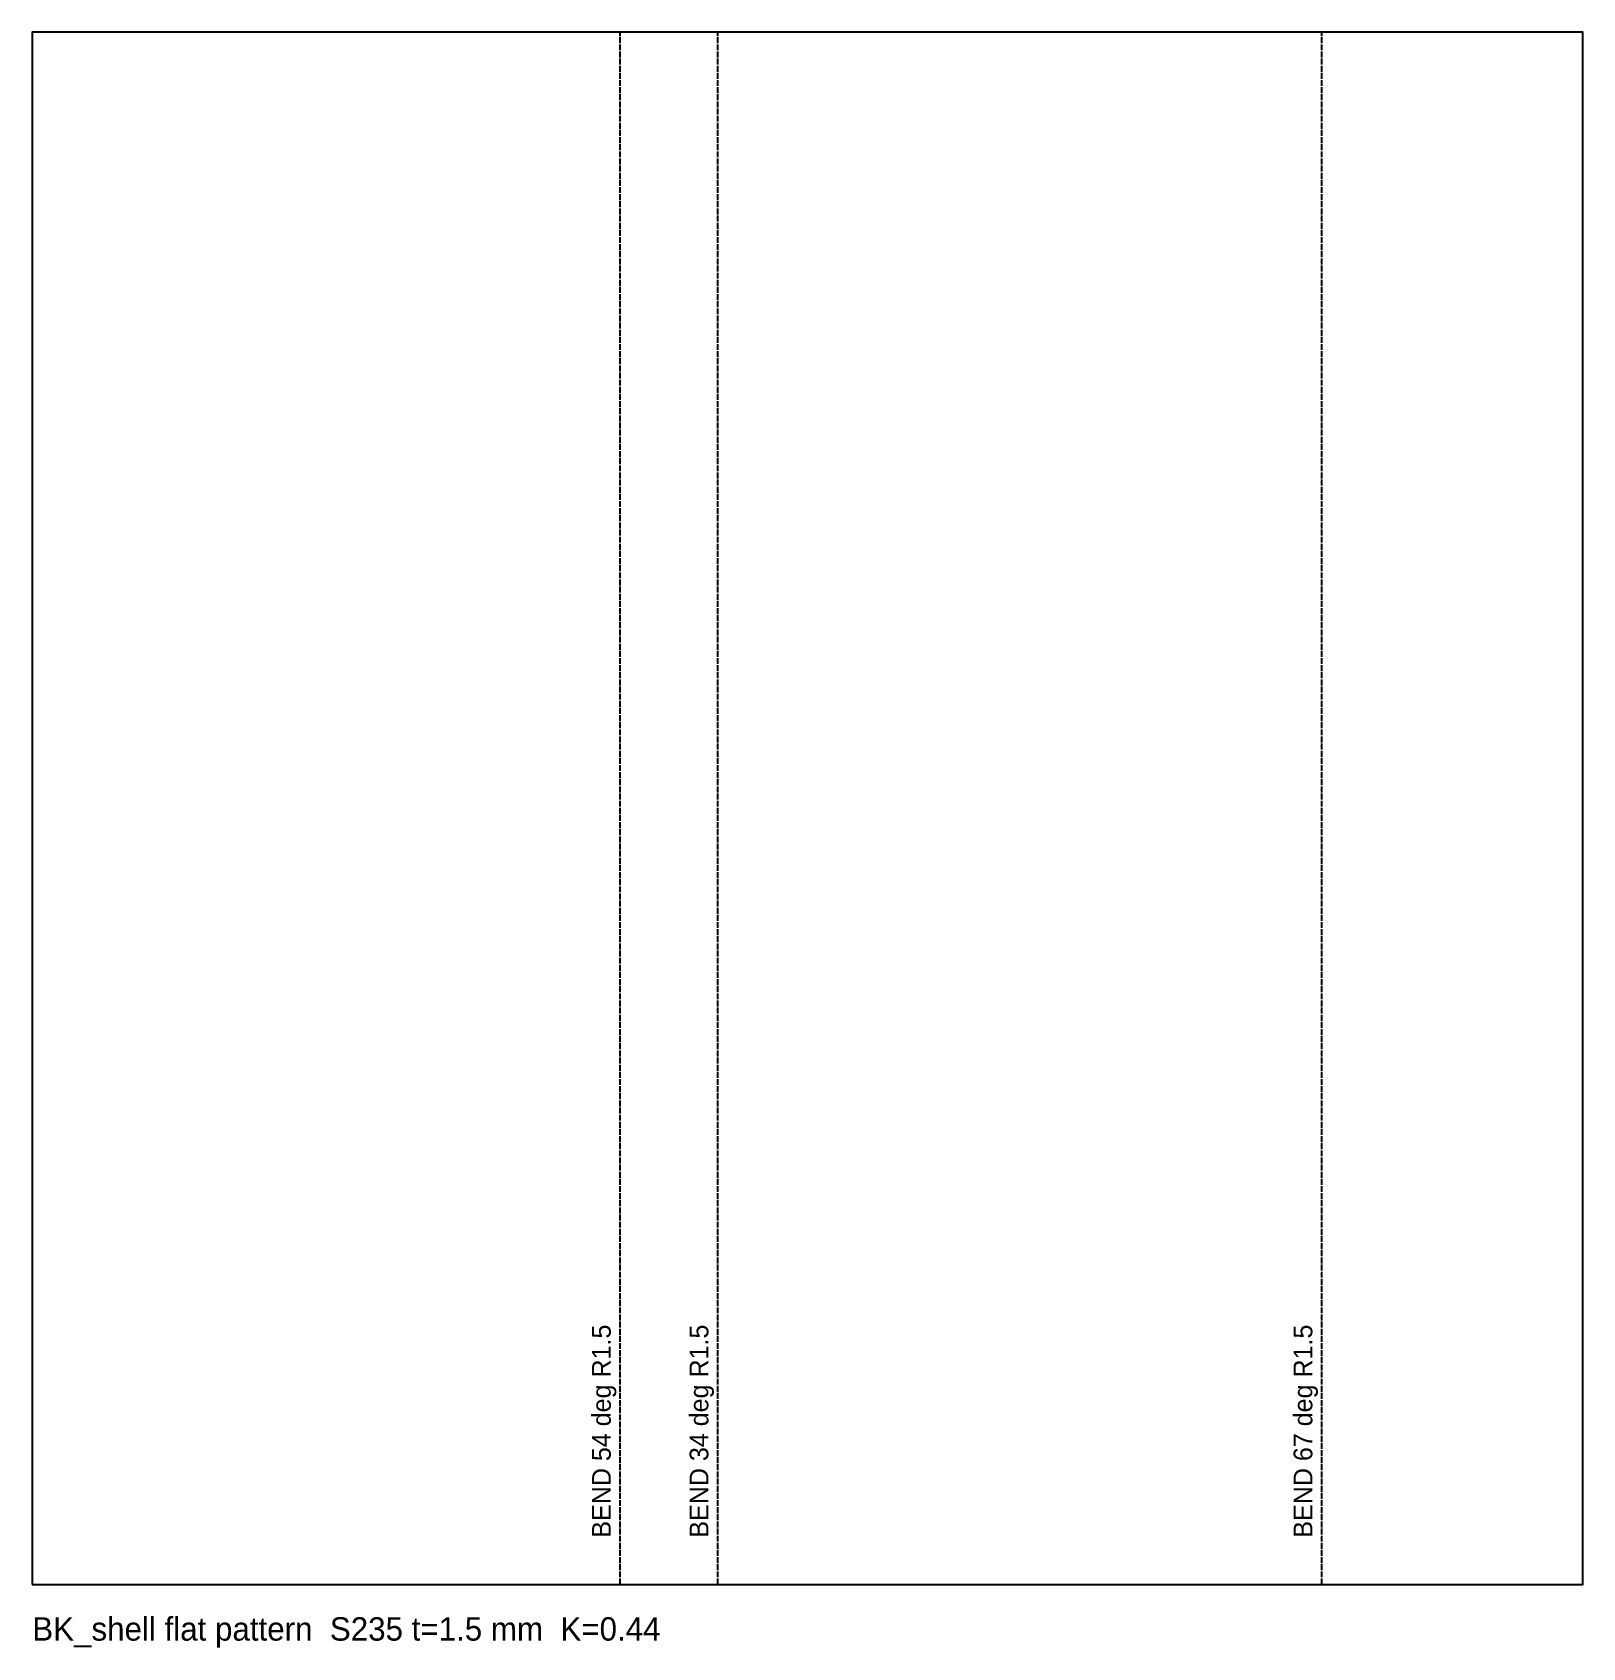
# Model space of a CAD drawing. Header units: millimetres. Extents: x 0 to 331, y -14 to 332.
import ezdxf

# ---------------------------------------------------------------- set-up
doc = ezdxf.new("R2010")
doc.units = ezdxf.units.MM
doc.linetypes.add('DASHED', pattern=[1.524, 1.27, -0.254])
for name, color, linetype in [('BEND', 1, 'DASHED'), ('CUT', 7, 'Continuous'), ('INFO', 3, 'Continuous')]:
    doc.layers.add(name, color=color, linetype=linetype)

msp = doc.modelspace()

# ---------------------------------------------------------------- linework, layer by layer
at = {"layer": 'BEND'}
for p, q in [((125.55, 0), (125.55, 331.5)), ((146.39, 0), (146.39, 331.5)), ((275.39, 0), (275.39, 331.5))]:
    msp.add_line(p, q, dxfattribs=at)
at = {"layer": 'CUT'}
msp.add_lwpolyline([(0, 0), (331.13, 0), (331.13, 331.5), (0, 331.5)], close=True, dxfattribs=at)

# ---------------------------------------------------------------- texts
at = {"layer": 'INFO'}
for s, p in [('BEND 54 deg R1.5', (123.55, 10)), ('BEND 34 deg R1.5', (144.39, 10)), ('BEND 67 deg R1.5', (273.39, 10))]:
    msp.add_text(s, height=4, rotation=90, dxfattribs=at).set_placement(p)
msp.add_text('BK_shell flat pattern  S235 t=1.5 mm  K=0.44', height=5, dxfattribs=at).set_placement((0, -12))

doc.saveas('drawing.dxf')
